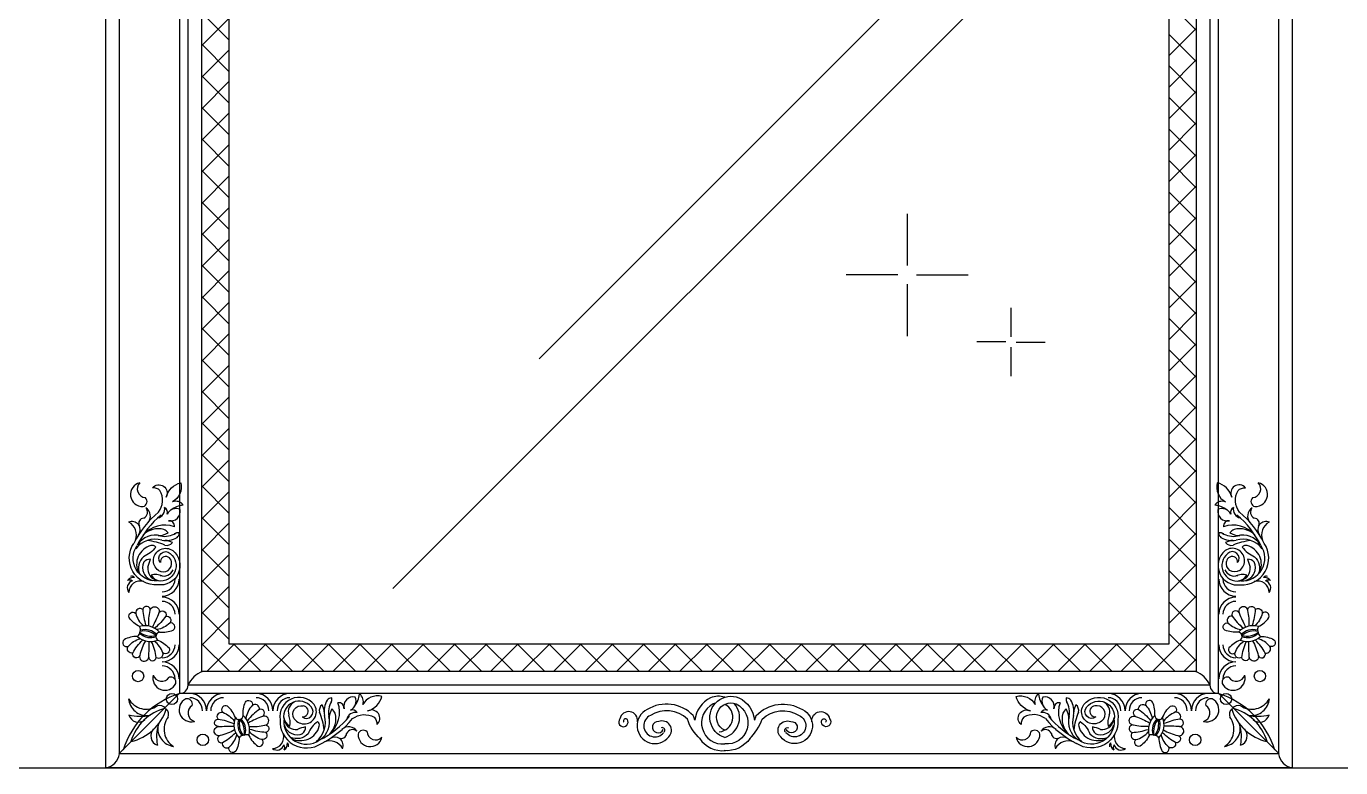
# Model space of a CAD drawing. Header units: inches. Extents: x 10 to 52.5, y 12.6 to 37.4.
# Drawn here: x 23.097 to 24.056, y 28.248 to 28.788 of the extents above; entities that cross this region are included whole.
import ezdxf

# ---------------------------------------------------------------- set-up
doc = ezdxf.new("R2010")
doc.units = ezdxf.units.IN
doc.header["$MEASUREMENT"] = 0
for name, color, linetype in [('02', 2, 'Continuous'), ('1', 1, 'Continuous'), ('4', 4, 'Continuous')]:
    doc.layers.add(name, color=color, linetype=linetype)

msp = doc.modelspace()

# ---------------------------------------------------------------- linework, layer by layer
at = {"layer": '02'}
for p, q in [((23.92783, 29.00189), (23.47141, 28.54593)), ((23.82119, 28.83448), (23.36477, 28.37851)), ((23.95039, 28.78536), (23.93039, 28.80536)), ((23.24539, 28.77795), (23.22539, 28.79795)), ((23.22539, 28.77398), (23.24539, 28.79398)), ((23.93039, 28.76657), (23.95039, 28.78657)), ((23.95039, 28.76238), (23.93039, 28.78238)), ((23.24539, 28.75497), (23.22539, 28.77497)), ((23.22539, 28.751), (23.24539, 28.771)), ((23.93039, 28.74359), (23.95039, 28.76359)), ((23.24539, 28.73199), (23.22539, 28.75199)), ((23.95039, 28.7394), (23.93039, 28.7594)), ((23.22539, 28.72802), (23.24539, 28.74802)), ((23.93039, 28.72061), (23.95039, 28.74061)), ((23.95039, 28.71642), (23.93039, 28.73642)), ((23.24539, 28.70901), (23.22539, 28.72901)), ((23.22539, 28.70504), (23.24539, 28.72504)), ((23.93039, 28.69763), (23.95039, 28.71763)), ((23.95039, 28.69344), (23.93039, 28.71344)), ((23.24539, 28.68603), (23.22539, 28.70603)), ((23.22539, 28.68206), (23.24539, 28.70206)), ((23.93039, 28.67465), (23.95039, 28.69465)), ((23.95039, 28.67046), (23.93039, 28.69046)), ((23.24539, 28.66305), (23.22539, 28.68305)), ((23.22539, 28.65908), (23.24539, 28.67908)), ((23.93039, 28.65167), (23.95039, 28.67167)), ((23.95039, 28.64748), (23.93039, 28.66748)), ((23.24539, 28.64007), (23.22539, 28.66007)), ((23.22539, 28.63609), (23.24539, 28.65609)), ((23.73979, 28.61379), (23.73979, 28.65155)), ((23.93039, 28.62868), (23.95039, 28.64868)), ((23.24539, 28.61708), (23.22539, 28.63708)), ((23.95039, 28.6245), (23.93039, 28.6445)), ((23.22539, 28.61311), (23.24539, 28.63311)), ((23.93039, 28.6057), (23.95039, 28.6257)), ((23.95039, 28.60151), (23.93039, 28.62151)), ((23.24539, 28.5941), (23.22539, 28.6141)), ((23.22539, 28.59013), (23.24539, 28.61013)), ((23.73291, 28.60708), (23.69515, 28.60708)), ((23.7465, 28.6069), (23.78426, 28.6069)), ((23.73962, 28.6002), (23.73962, 28.56243)), ((23.93039, 28.58272), (23.95039, 28.60272)), ((23.95039, 28.57853), (23.93039, 28.59853)), ((23.24539, 28.57112), (23.22539, 28.59112)), ((23.22539, 28.56715), (23.24539, 28.58715)), ((23.81538, 28.56185), (23.81538, 28.583)), ((23.93039, 28.55974), (23.95039, 28.57974)), ((23.24539, 28.54814), (23.22539, 28.56814)), ((23.95039, 28.55555), (23.93039, 28.57555)), ((23.22539, 28.54417), (23.24539, 28.56417)), ((23.81152, 28.5581), (23.79038, 28.5581)), ((23.81528, 28.55424), (23.81528, 28.53309)), ((23.81914, 28.558), (23.84028, 28.558)), ((23.93039, 28.53676), (23.95039, 28.55676)), ((23.95039, 28.53257), (23.93039, 28.55257)), ((23.24539, 28.52516), (23.22539, 28.54516)), ((23.22539, 28.52119), (23.24539, 28.54119)), ((23.93039, 28.51378), (23.95039, 28.53378)), ((23.24539, 28.50218), (23.22539, 28.52218)), ((23.95039, 28.50959), (23.93039, 28.52959)), ((23.22539, 28.49821), (23.24539, 28.51821)), ((23.93039, 28.4908), (23.95039, 28.5108)), ((23.95039, 28.48661), (23.93039, 28.50661)), ((23.24539, 28.4792), (23.22539, 28.4992)), ((23.22539, 28.47523), (23.24539, 28.49523)), ((23.93039, 28.46782), (23.95039, 28.48782)), ((23.95039, 28.46363), (23.93039, 28.48363)), ((23.24539, 28.45622), (23.22539, 28.47622)), ((23.22539, 28.45225), (23.24539, 28.47225)), ((23.93039, 28.44484), (23.95039, 28.46484)), ((23.24539, 28.43324), (23.22539, 28.45324)), ((23.95039, 28.44065), (23.93039, 28.46065)), ((23.22539, 28.42927), (23.24539, 28.44927)), ((23.93039, 28.42186), (23.95039, 28.44186)), ((23.95039, 28.41767), (23.93039, 28.43767)), ((23.24539, 28.41026), (23.22539, 28.43026)), ((23.22539, 28.40629), (23.24539, 28.42629)), ((23.93039, 28.39888), (23.95039, 28.41888)), ((23.24539, 28.38728), (23.22539, 28.40728)), ((23.95039, 28.39469), (23.93039, 28.41469)), ((23.22539, 28.3833), (23.24539, 28.4033)), ((23.93039, 28.37589), (23.95039, 28.39589)), ((23.95039, 28.3717), (23.93039, 28.3917)), ((23.24539, 28.36429), (23.22539, 28.38429)), ((23.22539, 28.36032), (23.24539, 28.38032)), ((23.93039, 28.35291), (23.95039, 28.37291)), ((23.95039, 28.34872), (23.93039, 28.36872)), ((23.24539, 28.34131), (23.22539, 28.36131)), ((23.22539, 28.33734), (23.24539, 28.35734)), ((23.91845, 28.31799), (23.95039, 28.34993)), ((23.24573, 28.31799), (23.22539, 28.33833)), ((23.95039, 28.32574), (23.93039, 28.34574)), ((23.22902, 28.31799), (23.24902, 28.33799)), ((23.26872, 28.31799), (23.24872, 28.33799)), ((23.252, 28.31799), (23.272, 28.33799)), ((23.2917, 28.31799), (23.2717, 28.33799)), ((23.27498, 28.31799), (23.29498, 28.33799)), ((23.31468, 28.31799), (23.29468, 28.33799)), ((23.29797, 28.31799), (23.31797, 28.33799)), ((23.33766, 28.31799), (23.31766, 28.33799)), ((23.32095, 28.31799), (23.34095, 28.33799)), ((23.36064, 28.31799), (23.34064, 28.33799)), ((23.34393, 28.31799), (23.36393, 28.33799)), ((23.38362, 28.31799), (23.36362, 28.33799)), ((23.36691, 28.31799), (23.38691, 28.33799)), ((23.4066, 28.31799), (23.3866, 28.33799)), ((23.38989, 28.31799), (23.40989, 28.33799)), ((23.42958, 28.31799), (23.40958, 28.33799)), ((23.41287, 28.31799), (23.43287, 28.33799)), ((23.45256, 28.31799), (23.43256, 28.33799)), ((23.43585, 28.31799), (23.45585, 28.33799)), ((23.47554, 28.31799), (23.45554, 28.33799)), ((23.45883, 28.31799), (23.47883, 28.33799)), ((23.49853, 28.31799), (23.47853, 28.33799)), ((23.48181, 28.31799), (23.50181, 28.33799)), ((23.52151, 28.31799), (23.50151, 28.33799)), ((23.50479, 28.31799), (23.52479, 28.33799)), ((23.54449, 28.31799), (23.52449, 28.33799)), ((23.52777, 28.31799), (23.54777, 28.33799)), ((23.56747, 28.31799), (23.54747, 28.33799)), ((23.55076, 28.31799), (23.57076, 28.33799)), ((23.59045, 28.31799), (23.57045, 28.33799)), ((23.57374, 28.31799), (23.59374, 28.33799)), ((23.61343, 28.31799), (23.59343, 28.33799)), ((23.59672, 28.31799), (23.61672, 28.33799)), ((23.63641, 28.31799), (23.61641, 28.33799)), ((23.6197, 28.31799), (23.6397, 28.33799)), ((23.65939, 28.31799), (23.63939, 28.33799)), ((23.64268, 28.31799), (23.66268, 28.33799)), ((23.68237, 28.31799), (23.66237, 28.33799)), ((23.66566, 28.31799), (23.68566, 28.33799)), ((23.70535, 28.31799), (23.68535, 28.33799)), ((23.68864, 28.31799), (23.70864, 28.33799)), ((23.72833, 28.31799), (23.70833, 28.33799)), ((23.71162, 28.31799), (23.73162, 28.33799)), ((23.75132, 28.31799), (23.73132, 28.33799)), ((23.7346, 28.31799), (23.7546, 28.33799)), ((23.7743, 28.31799), (23.7543, 28.33799)), ((23.75758, 28.31799), (23.77758, 28.33799)), ((23.79728, 28.31799), (23.77728, 28.33799)), ((23.78057, 28.31799), (23.80057, 28.33799)), ((23.82026, 28.31799), (23.80026, 28.33799)), ((23.80355, 28.31799), (23.82355, 28.33799)), ((23.84324, 28.31799), (23.82324, 28.33799)), ((23.82653, 28.31799), (23.84653, 28.33799)), ((23.86622, 28.31799), (23.84622, 28.33799)), ((23.84951, 28.31799), (23.86951, 28.33799)), ((23.8892, 28.31799), (23.8692, 28.33799)), ((23.87249, 28.31799), (23.89249, 28.33799)), ((23.91218, 28.31799), (23.89218, 28.33799)), ((23.89547, 28.31799), (23.91547, 28.33799)), ((23.93516, 28.31799), (23.91516, 28.33799)), ((23.94143, 28.31799), (23.95039, 28.32695)), ((23.16492, 28.25801), (23.20972, 28.30281)), ((24.01086, 28.25801), (23.96606, 28.30281))]:
    msp.add_line(p, q, dxfattribs=at)
for points in [[(24.01039, 28.25799), (23.16539, 28.25799), (23.16539, 29.47799), (24.01039, 29.47799)], [(23.96639, 28.30199), (23.20939, 28.30199), (23.20939, 29.43399), (23.96639, 29.43399)], [(23.96039, 28.30799), (23.21539, 28.30799), (23.21539, 29.42799), (23.96039, 29.42799)]]:
    msp.add_lwpolyline(points, close=True, dxfattribs=at)
for points in [[(23.18948, 28.45188, -0.899797), (23.19942, 28.44513, -0.264096), (23.21003, 28.45559, -0.33534), (23.20413, 28.44159)], [(23.98631, 28.45188, 0.899797), (23.97637, 28.44513, 0.264096), (23.96576, 28.45559, 0.33534), (23.97165, 28.44159)], [(23.19386, 28.43418, 0.3008), (23.19487, 28.44985, 0.22074), (23.18948, 28.45188, -1.078465)], [(23.98193, 28.43418, -0.3008), (23.98092, 28.44985, -0.22074), (23.98631, 28.45188, 1.078465)], [(23.19317, 28.38128, -0.625313), (23.17584, 28.41138, 0.105644)], [(23.19297, 28.38407, -0.625313), (23.17816, 28.40981, -0.625313)], [(23.19184, 28.40872, -0.135691), (23.18282, 28.40171, 0.298129), (23.18011, 28.38892, 3.617444)], [(23.19385, 28.39167, -1.009069), (23.20424, 28.40609, -0.767075), (23.19317, 28.38128)], [(23.19521, 28.39736, -0.947668), (23.20239, 28.40398, -0.770798), (23.19361, 28.38404, -0.770798)], [(23.98193, 28.39167, 1.009069), (23.97155, 28.40609, 0.767075), (23.98262, 28.38128)], [(23.98057, 28.39736, 0.947668), (23.9734, 28.40398, 0.770798), (23.98218, 28.38404, 0.770798)], [(23.98262, 28.38128, 0.625313), (23.99995, 28.41138, -0.105644)], [(23.98281, 28.38407, 0.625313), (23.99763, 28.40981, 0.625313)], [(23.98395, 28.40872, 0.135691), (23.99297, 28.40171, -0.298129), (23.99568, 28.38892, -3.617444)], [(23.19385, 28.39167, 0.684361), (23.20318, 28.3982)], [(23.98193, 28.39167, -0.684361), (23.9726, 28.3982)], [(23.18007, 28.35078, -0.120361), (23.17244, 28.35728, -0.853443), (23.17719, 28.3603, -0.544547)], [(23.18236, 28.3632, 0.690206), (23.17719, 28.3603, 0.14642), (23.18276, 28.3514, -4.254024)], [(23.18786, 28.36244, 0.957116), (23.18236, 28.3632, 0.071647), (23.18466, 28.35159, -1.924803)], [(23.18674, 28.35116, -0.072107), (23.18768, 28.36249, -1.111691), (23.19408, 28.36069, -0.023407), (23.18939, 28.35041, -9.427938)], [(23.19408, 28.36069, -0.957116), (23.19916, 28.35847, -0.071647), (23.19116, 28.34976, 1.924803)], [(23.19916, 28.35847, -0.690206), (23.20207, 28.3533, -0.14642), (23.19268, 28.34861, 4.254024)], [(23.97662, 28.35847, 0.690206), (23.97372, 28.3533, 0.14642), (23.98311, 28.34861, -4.254024)], [(23.98171, 28.36069, 0.957116), (23.97662, 28.35847, 0.071647), (23.98463, 28.34976, -1.924803)], [(23.98904, 28.35116, 0.072107), (23.98811, 28.36249, 1.111691), (23.98171, 28.36069, 0.023407), (23.9864, 28.35041, 9.427938)], [(23.98793, 28.36244, -0.957116), (23.99342, 28.3632, -0.071647), (23.99113, 28.35159, 1.924803)], [(23.99342, 28.3632, -0.690206), (23.9986, 28.3603, -0.14642), (23.99303, 28.3514, 4.254024)], [(23.99571, 28.35078, 0.120361), (24.00335, 28.35728, 0.853443), (23.9986, 28.3603, 0.544547)], [(23.19465, 28.34668, 0.120361), (23.20455, 28.34825, 0.853443), (23.20207, 28.3533, 0.544547)], [(23.98114, 28.34668, -0.120361), (23.97123, 28.34825, -0.853443), (23.97372, 28.3533, -0.544547)], [(23.17843, 28.34367, 0.120361), (23.16871, 28.34119, 0.853443), (23.17166, 28.33639, 0.544547)], [(23.17503, 28.33151, -0.690206), (23.17166, 28.33639, -0.14642), (23.18057, 28.34193, 4.254024)], [(23.1803, 28.32978, -0.957116), (23.17503, 28.33151, -0.071647), (23.18219, 28.34093, 1.924803)], [(23.18425, 28.3404, 0.072107), (23.18011, 28.32981, 1.111691), (23.18666, 28.32862, 0.023407), (23.18696, 28.33991, 9.427938)], [(23.18666, 28.32862, 0.957116), (23.1922, 28.32837, 0.071647), (23.18883, 28.33971, -1.924803)], [(23.1922, 28.32837, 0.690206), (23.19708, 28.33174, 0.14642), (23.1907, 28.34008, -4.254024)], [(23.19332, 28.34095, -0.120361), (23.20153, 28.33519, -0.853443), (23.19708, 28.33174, -0.544547)], [(23.98247, 28.34095, 0.120361), (23.97426, 28.33519, 0.853443), (23.97871, 28.33174, 0.544547)], [(23.98359, 28.32837, -0.690206), (23.97871, 28.33174, -0.14642), (23.98508, 28.34008, 4.254024)], [(23.98913, 28.32862, -0.957116), (23.98359, 28.32837, -0.071647), (23.98695, 28.33971, 1.924803)], [(23.99153, 28.3404, -0.072107), (23.99567, 28.32981, -1.111691), (23.98913, 28.32862, -0.023407), (23.98883, 28.33991, -9.427938)], [(23.99549, 28.32978, 0.957116), (24.00076, 28.33151, 0.071647), (23.9936, 28.34093, -1.924803)], [(24.00076, 28.33151, 0.690206), (24.00413, 28.33639, 0.14642), (23.99522, 28.34193, -4.254024)], [(23.99736, 28.34367, -0.120361), (24.00708, 28.34119, -0.853443), (24.00413, 28.33639, -0.544547)], [(23.35303, 28.27939, 0.899797), (23.34627, 28.28932, 0.264096), (23.3567, 28.29995, 0.33534), (23.34272, 28.29403)], [(23.60667, 28.29933, 0.17456), (23.5963, 28.29884, 0.26215), (23.58495, 28.28253, 0.839064)], [(23.60667, 28.27003, -1.04793), (23.61704, 28.29884, -0.26215), (23.62839, 28.28253, -0.839064)], [(23.82276, 28.27939, -0.899797), (23.82952, 28.28932, -0.264096), (23.81908, 28.29995, -0.33534), (23.83307, 28.29403)], [(23.24985, 28.28458, 0.120361), (23.24407, 28.29277, 0.853443), (23.24063, 28.28832, 0.544547)], [(23.25558, 28.28591, -0.120361), (23.25713, 28.29582, -0.853443), (23.26218, 28.29334, -0.544547)], [(23.26736, 28.29045, 0.690206), (23.26218, 28.29334, 0.14642), (23.25751, 28.28395, -4.254024)], [(23.26958, 28.28537, 0.957116), (23.26736, 28.29045, 0.071647), (23.25867, 28.28243, -1.924803)], [(23.29281, 28.28367, 1.009069), (23.30721, 28.29407, 0.767075), (23.28242, 28.28296)], [(23.2985, 28.28503, 0.947668), (23.30511, 28.29222, 0.770798), (23.28519, 28.28341, 0.770798)], [(23.29281, 28.28367, -0.684361), (23.29932, 28.293)], [(23.58495, 28.28253, -0.030928), (23.58375, 28.28592, 0.356478), (23.5501, 28.29031, 1.24953), (23.5659, 28.27043, 2.090142)], [(23.59972, 28.29486, 0.036184), (23.59828, 28.2944, 0.835065), (23.60667, 28.2653, 0.246482)], [(23.60667, 28.27524, -0.967326), (23.61506, 28.2944, -0.835065), (23.60667, 28.2653, -0.246482)], [(23.60267, 28.27423, 0.778794), (23.60667, 28.29412, 0.835065)], [(23.60667, 28.27003, 0.54576), (23.61361, 28.29486, 0.839064)], [(23.62839, 28.28253, 0.030928), (23.62959, 28.28592, -0.356478), (23.66324, 28.29031, -1.24953), (23.64744, 28.27043, -2.090142)], [(23.88297, 28.28367, -1.009069), (23.86857, 28.29407, -0.767075), (23.89336, 28.28296)], [(23.87729, 28.28503, -0.947668), (23.87068, 28.29222, -0.770798), (23.8906, 28.28341, -0.770798)], [(23.88297, 28.28367, 0.684361), (23.87646, 28.293)], [(23.9062, 28.28537, -0.957116), (23.90843, 28.29045, -0.071647), (23.91712, 28.28243, 1.924803)], [(23.90843, 28.29045, -0.690206), (23.9136, 28.29334, -0.14642), (23.91828, 28.28395, 4.254024)], [(23.92021, 28.28591, 0.120361), (23.91866, 28.29582, 0.853443), (23.9136, 28.29334, 0.544547)], [(23.92594, 28.28458, -0.120361), (23.93171, 28.29277, -0.853443), (23.93515, 28.28832, -0.544547)], [(23.23753, 28.27789, -0.957116), (23.23727, 28.28343, -0.071647), (23.24862, 28.28008, 1.924803)], [(23.23727, 28.28343, -0.690206), (23.24063, 28.28832, -0.14642), (23.24898, 28.28196, 4.254024)], [(23.26007, 28.27801, 0.072107), (23.2714, 28.27897, 1.111691), (23.26958, 28.28537, 0.023407), (23.25932, 28.28066, 9.427938)], [(23.28242, 28.28296, 0.625313), (23.31256, 28.26568, -0.105644)], [(23.28522, 28.28277, 0.625313), (23.31098, 28.268, 0.625313)], [(23.30986, 28.28168, 0.135691), (23.30287, 28.27265, -0.298129), (23.29008, 28.26991, -3.617444)], [(23.33532, 28.28374, -0.3008), (23.351, 28.28478, -0.22074), (23.35303, 28.27939, 1.078465)], [(23.54306, 28.28144, 0.972612), (23.53027, 28.28363, 1.72174), (23.53605, 28.28219, -9.335791)], [(23.53605, 28.28219, 1.338685), (23.53313, 28.28105, 2.914515)], [(23.58872, 28.26895, -0.127958), (23.57945, 28.28335, 0.346177), (23.55243, 28.28603, 1.268369), (23.56211, 28.27348, 1.268369)], [(23.5659, 28.27043, 0.803363), (23.55854, 28.28161, 2.022143), (23.56187, 28.2759, 1.4924)], [(23.62461, 28.26895, 0.127958), (23.63389, 28.28335, -0.346177), (23.66091, 28.28603, -1.268369), (23.65123, 28.27348, -1.268369)], [(23.64744, 28.27043, -0.803363), (23.6548, 28.28161, -2.022143), (23.65147, 28.2759, -1.4924)], [(23.67027, 28.28144, -0.972612), (23.68307, 28.28363, -1.72174), (23.67729, 28.28219, 9.335791)], [(23.67729, 28.28219, -1.338685), (23.68021, 28.28105, -2.914515)], [(23.84047, 28.28374, 0.3008), (23.82479, 28.28478, 0.22074), (23.82276, 28.27939, -1.078465)], [(23.89336, 28.28296, -0.625313), (23.86323, 28.26568, 0.105644)], [(23.89057, 28.28277, -0.625313), (23.8648, 28.268, -0.625313)], [(23.86592, 28.28168, -0.135691), (23.87292, 28.27265, 0.298129), (23.8857, 28.26991, 3.617444)], [(23.91572, 28.27801, -0.072107), (23.90439, 28.27897, -1.111691), (23.9062, 28.28537, -0.023407), (23.91647, 28.28066, -9.427938)], [(23.93851, 28.28343, 0.690206), (23.93515, 28.28832, 0.14642), (23.9268, 28.28196, -4.254024)], [(23.93826, 28.27789, 0.957116), (23.93851, 28.28343, 0.071647), (23.92717, 28.28008, -1.924803)], [(23.24931, 28.27551, -0.072107), (23.23873, 28.27135, -1.111691), (23.23753, 28.27789, -0.023407), (23.24882, 28.27821, -9.427938)], [(23.2387, 28.27153, 0.957116), (23.24044, 28.26627, 0.071647), (23.24984, 28.27344, -1.924803)], [(23.24044, 28.26627, 0.690206), (23.24532, 28.2629, 0.14642), (23.25085, 28.27182, -4.254024)], [(23.2597, 28.27134, 0.120361), (23.26621, 28.26372, 0.853443), (23.26922, 28.26848, 0.544547)], [(23.27211, 28.27365, -0.690206), (23.26922, 28.26848, -0.14642), (23.26032, 28.27403, 4.254024)], [(23.27134, 28.27915, -0.957116), (23.27211, 28.27365, -0.071647), (23.26051, 28.27593, 1.924803)], [(23.56241, 28.27381, 0.803363), (23.56027, 28.27707, 0.803363)], [(23.65093, 28.27381, -0.803363), (23.65307, 28.27707, -0.803363)], [(23.90444, 28.27915, 0.957116), (23.90367, 28.27365, 0.071647), (23.91528, 28.27593, -1.924803)], [(23.90367, 28.27365, 0.690206), (23.90656, 28.26848, 0.14642), (23.91547, 28.27403, -4.254024)], [(23.91608, 28.27134, -0.120361), (23.90957, 28.26372, -0.853443), (23.90656, 28.26848, -0.544547)], [(23.93534, 28.26627, -0.690206), (23.93046, 28.2629, -0.14642), (23.92493, 28.27182, 4.254024)], [(23.93709, 28.27153, -0.957116), (23.93534, 28.26627, -0.071647), (23.92594, 28.27344, 1.924803)], [(23.92647, 28.27551, 0.072107), (23.93705, 28.27135, 1.111691), (23.93826, 28.27789, 0.023407), (23.92697, 28.27821, 9.427938)], [(23.25259, 28.26969, -0.120361), (23.25013, 28.25997, -0.853443), (23.24532, 28.2629, -0.544547)], [(23.58825, 28.26939, 0.278092), (23.60716, 28.26046, 0.839064)], [(23.62508, 28.26939, -0.278092), (23.60618, 28.26046, -0.839064)], [(23.92319, 28.26969, 0.120361), (23.92566, 28.25997, 0.853443), (23.93046, 28.2629, 0.544547)]]:
    msp.add_lwpolyline(points, format="xyb", dxfattribs=at)
for centre in [(23.17894, 28.31471), (23.99685, 28.31471), (23.20362, 28.29803), (23.97217, 28.29803), (23.22613, 28.26828), (23.94966, 28.26828)]:
    msp.add_circle(centre, 0.00411, dxfattribs=at)
for centre, radius, start, end in [((23.18225, 28.44701), 0.00881, 103.4581, 271.88103), ((23.1847, 28.45106), 0.00638, 134.90782, 266.00117), ((23.99108, 28.45106), 0.00638, 273.99883, 45.09218), ((23.99354, 28.44701), 0.00881, 268.11897, 76.5419), ((23.1816, 28.44192), 0.00384, 284.14773, 46.18394), ((23.99419, 28.44192), 0.00384, 133.81606, 255.85227), ((23.23886, 28.38008), 0.07036, 129.75588, 153.5845), ((23.18096, 28.43416), 0.00485, 295.83416, 41.564), ((23.18075, 28.43134), 0.00715, 316.49202, 57.52892), ((23.19192, 28.43628), 0.00645, 281.34917, 11.3147), ((23.19615, 28.43396), 0.00415, 341.68427, 59.82809), ((23.20667, 28.42947), 0.00731, 67.01371, 154.12863), ((23.20277, 28.43466), 0.00693, 256.10781, 12.78253), ((23.21322, 28.4235), 0.01582, 95.36664, 130.64478), ((23.2065, 28.43579), 0.00627, 33.44573, 112.21397), ((23.96928, 28.43579), 0.00627, 67.78603, 146.55427), ((23.96257, 28.4235), 0.01582, 49.35522, 84.63336), ((23.97302, 28.43466), 0.00693, 167.21747, 283.89219), ((23.96912, 28.42947), 0.00731, 25.87137, 112.98629), ((23.97963, 28.43396), 0.00415, 120.17191, 198.31573), ((23.98387, 28.43628), 0.00645, 168.6853, 258.65083), ((23.93693, 28.38008), 0.07036, 26.4155, 50.24412), ((23.99503, 28.43134), 0.00715, 122.47108, 223.50798), ((23.99482, 28.43416), 0.00485, 138.436, 244.16584), ((23.17445, 28.4213), 0.00599, 322.46624, 114.54821), ((23.16657, 28.41736), 0.01112, 340.52124, 59.7629), ((23.23886, 28.38008), 0.06756, 129.75588, 153.5845), ((23.18322, 28.42601), 0.00378, 92.09197, 208.08551), ((23.19859, 28.40331), 0.02139, 71.20407, 138.29526), ((23.20144, 28.42389), 0.00406, 355.2136, 94.73872), ((23.97435, 28.42389), 0.00406, 85.26128, 184.7864), ((23.97719, 28.40331), 0.02139, 41.70474, 108.79593), ((23.93693, 28.38008), 0.06756, 26.4155, 50.24412), ((23.99257, 28.42601), 0.00378, 331.91449, 87.90803), ((24.00134, 28.4213), 0.00599, 65.45179, 217.53376), ((24.00921, 28.41736), 0.01112, 120.2371, 199.47876), ((23.19136, 28.40212), 0.01523, 74.73313, 146.28311), ((23.19377, 28.40594), 0.01609, 75.7554, 134.13073), ((23.19423, 28.42921), 0.01207, 267.45589, 303.75471), ((23.19832, 28.43194), 0.01542, 258.97751, 301.70005), ((23.1993, 28.4294), 0.01593, 258.83955, 300.18932), ((23.19202, 28.41043), 0.01248, 44.42776, 62.75961), ((23.20823, 28.41298), 0.00611, 83.06539, 120.13482), ((23.20492, 28.41891), 0.00405, 306.15257, 2.07202), ((23.96756, 28.41298), 0.00611, 59.86518, 96.93461), ((23.97087, 28.41891), 0.00405, 177.92798, 233.84743), ((23.97649, 28.4294), 0.01593, 239.81068, 281.16045), ((23.97746, 28.43194), 0.01542, 238.29995, 281.02249), ((23.98377, 28.41043), 0.01248, 117.24039, 135.57224), ((23.98156, 28.42921), 0.01207, 236.24529, 272.54411), ((23.98201, 28.40594), 0.01609, 45.86927, 104.2446), ((23.98442, 28.40212), 0.01523, 33.71689, 105.26687), ((23.1914, 28.39631), 0.01811, 74.57268, 141.71573), ((23.19213, 28.39616), 0.01426, 105.5781, 207.35152), ((23.18187, 28.37225), 0.04132, 66.23884, 84.63929), ((23.189, 28.40611), 0.00385, 42.60902, 100.49356), ((23.19974, 28.41547), 0.00554, 257.32747, 320.18249), ((23.19817, 28.40264), 0.01095, 57.89547, 87.127), ((23.97762, 28.40264), 0.01095, 92.873, 122.10453), ((23.97605, 28.41547), 0.00554, 219.81751, 282.67253), ((23.99391, 28.37225), 0.04132, 95.36071, 113.76116), ((23.98439, 28.39631), 0.01811, 38.28427, 105.42732), ((23.98678, 28.40611), 0.00385, 79.50644, 137.39098), ((23.98366, 28.39616), 0.01426, 332.64848, 74.4219), ((23.19183, 28.39368), 0.00963, 154.407, 253.79555), ((23.18741, 28.39421), 0.0056, 84.33243, 140.65794), ((23.11379, 28.42059), 0.07704, 339.84463, 344.3263), ((23.19919, 28.39781), 0.00401, 5.59964, 186.40856), ((23.97659, 28.39781), 0.00401, 353.59144, 174.40036), ((23.98396, 28.39368), 0.00963, 286.20445, 25.593), ((23.98838, 28.39421), 0.0056, 39.34206, 95.66757), ((24.062, 28.42059), 0.07704, 195.6737, 200.15537), ((23.17571, 28.38105), 0.00559, 83.902, 144.78441), ((23.17435, 28.38501), 0.00253, 39.4285, 113.76186), ((23.19424, 28.3927), 0.00824, 170.58851, 259.07597), ((23.19146, 28.37536), 0.0133, 67.47362, 102.99216), ((23.19551, 28.39201), 0.00795, 207.70309, 264.16149), ((23.19741, 28.39547), 0.00786, 252.46734, 333.96368), ((23.97838, 28.39547), 0.00786, 206.03632, 287.53266), ((23.98433, 28.37536), 0.0133, 77.00784, 112.52638), ((23.98028, 28.39201), 0.00795, 275.83851, 332.29691), ((23.98154, 28.3927), 0.00824, 280.92403, 9.41149), ((24.00144, 28.38501), 0.00253, 66.23814, 140.5715), ((24.00008, 28.38105), 0.00559, 35.21559, 96.098), ((23.17647, 28.379), 0.0054, 107.82775, 217.33105), ((23.17284, 28.38063), 0.00403, 60.61462, 114.97748), ((23.18049, 28.37564), 0.00831, 72.15143, 179.40134), ((23.19642, 28.38551), 0.00948, 269.9939, 359.02472), ((23.19642, 28.38551), 0.01248, 269.9939, 359.02472), ((23.97936, 28.38551), 0.01248, 180.97528, 270.0061), ((23.97936, 28.38551), 0.00948, 180.97528, 270.0061), ((23.9953, 28.37564), 0.00831, 0.59866, 107.84857), ((24.00295, 28.38063), 0.00403, 65.02252, 119.38538), ((23.99932, 28.379), 0.0054, 322.66895, 72.17225), ((23.19642, 28.35969), 0.01248, 0.97528, 90.0061), ((23.19642, 28.35969), 0.00948, 0.97528, 90.0061), ((23.97936, 28.35969), 0.01248, 89.9939, 179.02472), ((23.97936, 28.35969), 0.00948, 89.9939, 179.02472), ((23.18407, 28.33705), 0.01431, 42.3436, 106.24469), ((23.17777, 28.34888), 0.00299, 327.43746, 39.53949), ((23.18407, 28.33703), 0.01152, 43.09371, 106.09124), ((23.99171, 28.33705), 0.01431, 73.75531, 137.6564), ((23.99171, 28.33703), 0.01152, 73.90876, 136.90629), ((23.99802, 28.34888), 0.00299, 140.46051, 212.56254), ((23.17719, 28.34639), 0.00299, 294.3964, 6.49843), ((23.18806, 28.35425), 0.01431, 227.6912, 291.59229), ((23.18852, 28.35721), 0.01341, 231.42664, 285.122), ((23.18319, 28.33418), 0.01341, 48.81389, 102.50925), ((23.18806, 28.35426), 0.01152, 227.84465, 290.84218), ((23.19484, 28.34346), 0.00294, 163.9851, 238.86055), ((23.19491, 28.34376), 0.00294, 95.07533, 169.95078), ((23.98088, 28.34376), 0.00294, 10.04922, 84.92467), ((23.98095, 28.34346), 0.00294, 301.13945, 16.0149), ((23.98773, 28.35425), 0.01431, 248.40771, 312.3088), ((23.98772, 28.35426), 0.01152, 249.15782, 312.15535), ((23.9926, 28.33418), 0.01341, 77.49075, 131.18611), ((23.98727, 28.35721), 0.01341, 254.878, 308.57336), ((23.99859, 28.34639), 0.00299, 173.50157, 245.6036), ((23.19642, 28.33758), 0.00948, 269.9939, 359.02472), ((23.19642, 28.33758), 0.01248, 269.9939, 359.02472), ((23.97936, 28.33758), 0.01248, 180.97528, 270.0061), ((23.97936, 28.33758), 0.00948, 180.97528, 270.0061), ((23.19642, 28.31261), 0.01248, 0.97528, 90.0061), ((23.19642, 28.31261), 0.00948, 0.97528, 90.0061), ((23.97936, 28.31261), 0.01248, 89.9939, 179.02472), ((23.97936, 28.31261), 0.00948, 89.9939, 179.02472), ((23.19853, 28.3132), 0.00881, 164.97384, 333.39678), ((23.19614, 28.31728), 0.00638, 196.42356, 327.51691), ((23.20269, 28.3102), 0.00384, 345.66347, 107.69968), ((23.9731, 28.3102), 0.00384, 72.30032, 194.33653), ((23.97726, 28.3132), 0.00881, 206.60322, 15.02616), ((23.97965, 28.31728), 0.00638, 212.48309, 343.57644), ((23.21642, 28.28951), 0.01248, 359.9939, 89.02472), ((23.24138, 28.28951), 0.01248, 90.97528, 180.0061), ((23.26479, 28.28951), 0.01248, 359.9939, 89.02472), ((23.28976, 28.28951), 0.01248, 90.97528, 180.0061), ((23.32461, 28.30308), 0.01582, 319.4518, 354.72994), ((23.33691, 28.29639), 0.00627, 337.88261, 56.65084), ((23.83887, 28.29639), 0.00627, 123.34916, 202.11739), ((23.85118, 28.30308), 0.01582, 185.27006, 220.5482), ((23.88602, 28.28951), 0.01248, 359.9939, 89.02472), ((23.91099, 28.28951), 0.01248, 90.97528, 180.0061), ((23.9344, 28.28951), 0.01248, 359.9939, 89.02472), ((23.95937, 28.28951), 0.01248, 90.97528, 180.0061), ((23.18496, 28.30529), 0.01472, 208.47803, 303.34091), ((23.18539, 28.29932), 0.01341, 184.49605, 275.04793), ((23.2075, 28.25726), 0.03515, 104.0835, 163.90932), ((23.16598, 28.30129), 0.03515, 282.72752, 342.55334), ((23.19479, 28.28782), 0.00546, 40.36301, 108.57137), ((23.19574, 28.28681), 0.00546, 338.06548, 46.27383), ((23.21766, 28.29025), 0.00881, 116.60322, 285.02616), ((23.21466, 28.29441), 0.00384, 342.30032, 104.33653), ((23.22175, 28.28786), 0.00638, 122.48309, 253.57644), ((23.21642, 28.28951), 0.00948, 359.9939, 89.02472), ((23.24138, 28.28951), 0.00948, 90.97528, 180.0061), ((23.26479, 28.28951), 0.00948, 359.9939, 89.02472), ((23.28976, 28.28951), 0.00948, 90.97528, 180.0061), ((23.29628, 28.28874), 0.00786, 116.13289, 197.62923), ((23.29894, 28.28902), 0.00401, 263.68802, 84.49693), ((23.3166, 28.28959), 0.00554, 129.91409, 192.7691), ((23.30378, 28.288), 0.01095, 2.96958, 32.20111), ((23.33054, 28.28917), 0.01593, 149.90726, 191.25702), ((23.32003, 28.29477), 0.00405, 88.02455, 143.94401), ((23.33308, 28.2882), 0.01542, 148.39652, 191.11906), ((23.33035, 28.2841), 0.01207, 146.34186, 182.64069), ((23.30444, 28.28842), 0.02139, 311.80132, 18.89251), ((23.3141, 28.29808), 0.00611, 329.96176, 7.03118), ((23.31158, 28.28186), 0.01248, 27.33696, 45.66881), ((23.32502, 28.2913), 0.00406, 355.35785, 94.88297), ((23.33579, 28.29265), 0.00693, 77.31405, 193.98876), ((23.33059, 28.29654), 0.00731, 295.96794, 23.08286), ((23.8452, 28.29654), 0.00731, 156.91714, 244.03206), ((23.83999, 28.29265), 0.00693, 346.01124, 102.68595), ((23.85076, 28.2913), 0.00406, 85.11703, 184.64215), ((23.87134, 28.28842), 0.02139, 161.10749, 228.19868), ((23.86421, 28.28186), 0.01248, 134.33119, 152.66304), ((23.84544, 28.2841), 0.01207, 357.35931, 33.65814), ((23.86168, 28.29808), 0.00611, 172.96882, 210.03824), ((23.85575, 28.29477), 0.00405, 36.05599, 91.97545), ((23.84271, 28.2882), 0.01542, 348.88094, 31.60348), ((23.84525, 28.28917), 0.01593, 348.74298, 30.09274), ((23.872, 28.288), 0.01095, 147.79889, 177.03042), ((23.85919, 28.28959), 0.00554, 347.2309, 50.08591), ((23.87685, 28.28902), 0.00401, 95.50307, 276.31198), ((23.87951, 28.28874), 0.00786, 342.37077, 63.86711), ((23.88602, 28.28951), 0.00948, 359.9939, 89.02472), ((23.91099, 28.28951), 0.00948, 90.97528, 180.0061), ((23.9344, 28.28951), 0.00948, 359.9939, 89.02472), ((23.95937, 28.28951), 0.00948, 90.97528, 180.0061), ((23.95813, 28.29025), 0.00881, 254.97384, 63.39678), ((23.95404, 28.28786), 0.00638, 286.42356, 57.51691), ((23.96112, 28.29441), 0.00384, 75.66347, 197.69968), ((23.98004, 28.28681), 0.00546, 133.72617, 201.93452), ((24.0098, 28.30129), 0.03515, 197.44666, 257.27248), ((23.981, 28.28782), 0.00546, 71.42863, 139.63699), ((23.96829, 28.25726), 0.03515, 16.09068, 75.9165), ((23.99083, 28.30529), 0.01472, 236.65909, 331.52197), ((23.99039, 28.29932), 0.01341, 264.95207, 355.50395), ((23.17914, 28.28836), 0.00718, 195.67709, 311.57329), ((23.18025, 28.31778), 0.03237, 255.64725, 283.19972), ((23.21261, 28.27597), 0.01472, 143.29594, 238.15882), ((23.26316, 28.27933), 0.01431, 158.50429, 222.40537), ((23.25236, 28.2861), 0.00294, 211.23602, 286.11147), ((23.26317, 28.27934), 0.01152, 159.2544, 222.25193), ((23.26612, 28.2798), 0.01341, 164.97458, 218.66993), ((23.25265, 28.28617), 0.00294, 280.14579, 355.02124), ((23.2431, 28.27443), 0.01341, 347.58733, 41.28269), ((23.24595, 28.27532), 0.01152, 344.00534, 47.00287), ((23.24596, 28.27532), 0.01431, 343.85189, 47.75298), ((23.29316, 28.28532), 0.00795, 185.93509, 242.39348), ((23.29384, 28.28405), 0.00824, 191.02061, 279.50807), ((23.2765, 28.28124), 0.0133, 347.10441, 22.62296), ((23.29746, 28.28122), 0.01811, 308.38085, 15.52389), ((23.30726, 28.27884), 0.00385, 349.60301, 47.48755), ((23.27341, 28.27165), 0.04132, 5.45729, 23.85773), ((23.28115, 28.32865), 0.06756, 296.51208, 320.34069), ((23.30327, 28.28119), 0.01523, 303.81346, 15.36345), ((23.28115, 28.32865), 0.07036, 296.51208, 320.34069), ((23.30708, 28.28361), 0.01609, 315.96584, 14.34118), ((23.33743, 28.2818), 0.00645, 78.78187, 168.7474), ((23.3351, 28.28604), 0.00415, 30.26849, 108.4123), ((23.84068, 28.28604), 0.00415, 71.5877, 149.73151), ((23.83836, 28.2818), 0.00645, 11.2526, 101.21813), ((23.89464, 28.32865), 0.07036, 219.65931, 243.48792), ((23.89464, 28.32865), 0.06756, 219.65931, 243.48792), ((23.86871, 28.28361), 0.01609, 165.65882, 224.03416), ((23.87252, 28.28119), 0.01523, 164.63655, 236.18654), ((23.87832, 28.28122), 0.01811, 164.47611, 231.61915), ((23.90237, 28.27165), 0.04132, 156.14227, 174.54271), ((23.86853, 28.27884), 0.00385, 132.51245, 190.39699), ((23.88194, 28.28405), 0.00824, 260.49193, 348.97939), ((23.89928, 28.28124), 0.0133, 157.37704, 192.89559), ((23.88263, 28.28532), 0.00795, 297.60652, 354.06491), ((23.92983, 28.27532), 0.01431, 132.24702, 196.14811), ((23.92984, 28.27532), 0.01152, 132.99713, 195.99466), ((23.93269, 28.27443), 0.01341, 138.71731, 192.41267), ((23.90967, 28.2798), 0.01341, 321.33007, 15.02542), ((23.92313, 28.28617), 0.00294, 184.97876, 259.85421), ((23.91262, 28.27934), 0.01152, 317.74807, 20.7456), ((23.92343, 28.2861), 0.00294, 253.88853, 328.76398), ((23.91263, 28.27933), 0.01431, 317.59463, 21.49571), ((23.96318, 28.27597), 0.01472, 301.84118, 36.70406), ((23.99553, 28.31778), 0.03237, 256.80028, 284.35275), ((23.99664, 28.28836), 0.00718, 228.42671, 344.32291), ((23.19537, 28.27116), 0.00718, 135.06356, 250.95976), ((23.2248, 28.27054), 0.03237, 163.43712, 190.9896), ((23.20668, 28.27675), 0.01341, 171.58892, 262.14079), ((23.25532, 28.26845), 0.00299, 83.59814, 155.70018), ((23.2578, 28.26903), 0.00299, 50.55708, 122.65912), ((23.2768, 28.27027), 0.00831, 270.69524, 17.94514), ((23.29483, 28.28164), 0.00963, 196.30103, 295.68958), ((23.29731, 28.28195), 0.01426, 242.74506, 344.51848), ((23.32187, 28.20365), 0.07704, 105.77028, 110.25195), ((23.29536, 28.27722), 0.0056, 309.43863, 5.76415), ((23.32717, 28.27308), 0.00378, 242.01106, 358.0046), ((23.33251, 28.27063), 0.00715, 32.56766, 133.60455), ((23.33532, 28.27085), 0.00485, 48.53258, 154.26242), ((23.34817, 28.27215), 0.00881, 178.21554, 346.63848), ((23.34309, 28.27149), 0.00384, 43.91264, 165.94884), ((23.35222, 28.27461), 0.00638, 184.09541, 315.18875), ((23.82357, 28.27461), 0.00638, 224.81125, 355.90459), ((23.82761, 28.27215), 0.00881, 193.36152, 1.78446), ((23.8327, 28.27149), 0.00384, 14.05116, 136.08736), ((23.84328, 28.27063), 0.00715, 46.39545, 147.43234), ((23.84046, 28.27085), 0.00485, 25.73758, 131.46742), ((23.84861, 28.27308), 0.00378, 181.9954, 297.98894), ((23.87848, 28.28195), 0.01426, 195.48152, 297.25494), ((23.88042, 28.27722), 0.0056, 174.23585, 230.56137), ((23.85391, 28.20365), 0.07704, 69.74805, 74.22972), ((23.88096, 28.28164), 0.00963, 244.31042, 343.69897), ((23.89898, 28.27027), 0.00831, 162.05486, 269.30476), ((23.91798, 28.26903), 0.00299, 57.34088, 129.44292), ((23.92047, 28.26845), 0.00299, 24.29982, 96.40186), ((23.96911, 28.27675), 0.01341, 277.85921, 8.41108), ((23.95098, 28.27054), 0.03237, 349.0104, 16.56288), ((23.98042, 28.27116), 0.00718, 289.04024, 44.93644), ((23.28017, 28.26626), 0.0054, 232.76553, 342.26883), ((23.28181, 28.26263), 0.00403, 335.1191, 29.48196), ((23.28223, 28.2655), 0.00559, 305.31216, 6.19458), ((23.28619, 28.26415), 0.00253, 336.33472, 50.66807), ((23.31855, 28.25643), 0.01112, 30.33367, 109.57533), ((23.32248, 28.26431), 0.00599, 335.54836, 127.63033), ((23.8533, 28.26431), 0.00599, 52.36967, 204.45164), ((23.85723, 28.25643), 0.01112, 70.42467, 149.66633), ((23.8896, 28.26415), 0.00253, 129.33193, 203.66528), ((23.89356, 28.2655), 0.00559, 173.80542, 234.68784), ((23.89398, 28.26263), 0.00403, 150.51804, 204.8809), ((23.89561, 28.26626), 0.0054, 197.73117, 307.23447)]:
    msp.add_arc(centre, radius, start, end, dxfattribs=at)
at = {"layer": '1'}
for p, q in [((23.15539, 28.24799), (23.15539, 29.48799)), ((10.36356, 28.24799), (30.68976, 28.24799))]:
    msp.add_line(p, q, dxfattribs=at)
for points in [[(23.95039, 28.31799), (23.22539, 28.31799), (23.22539, 29.41799), (23.95039, 29.41799)], [(23.93039, 28.33799), (23.24539, 28.33799), (23.24539, 29.39799), (23.93039, 29.39799)]]:
    msp.add_lwpolyline(points, close=True, dxfattribs=at)
for centre, radius, start, end in [((23.23173, 28.30132), 0.01765, 109.17346, 157.79952), ((23.94405, 28.30132), 0.01765, 22.20048, 70.82654), ((23.22757, 28.24252), 0.06218, 106.99433, 163.00899), ((23.20914, 28.30825), 0.00626, 272.33655, 357.66345), ((23.96665, 28.30825), 0.00626, 182.33655, 267.66345), ((23.94822, 28.24252), 0.06218, 16.99101, 73.00567), ((23.15338, 28.26001), 0.01219, 279.53114, 350.46886), ((24.02241, 28.26001), 0.01219, 189.53114, 260.46886)]:
    msp.add_arc(centre, radius, start, end, dxfattribs=at)
at = {"layer": '4'}
for p, q in [((24.02039, 29.48799), (24.02039, 28.24799)), ((24.02039, 28.24799), (23.15539, 28.24799))]:
    msp.add_line(p, q, dxfattribs=at)

doc.saveas('drawing.dxf')
